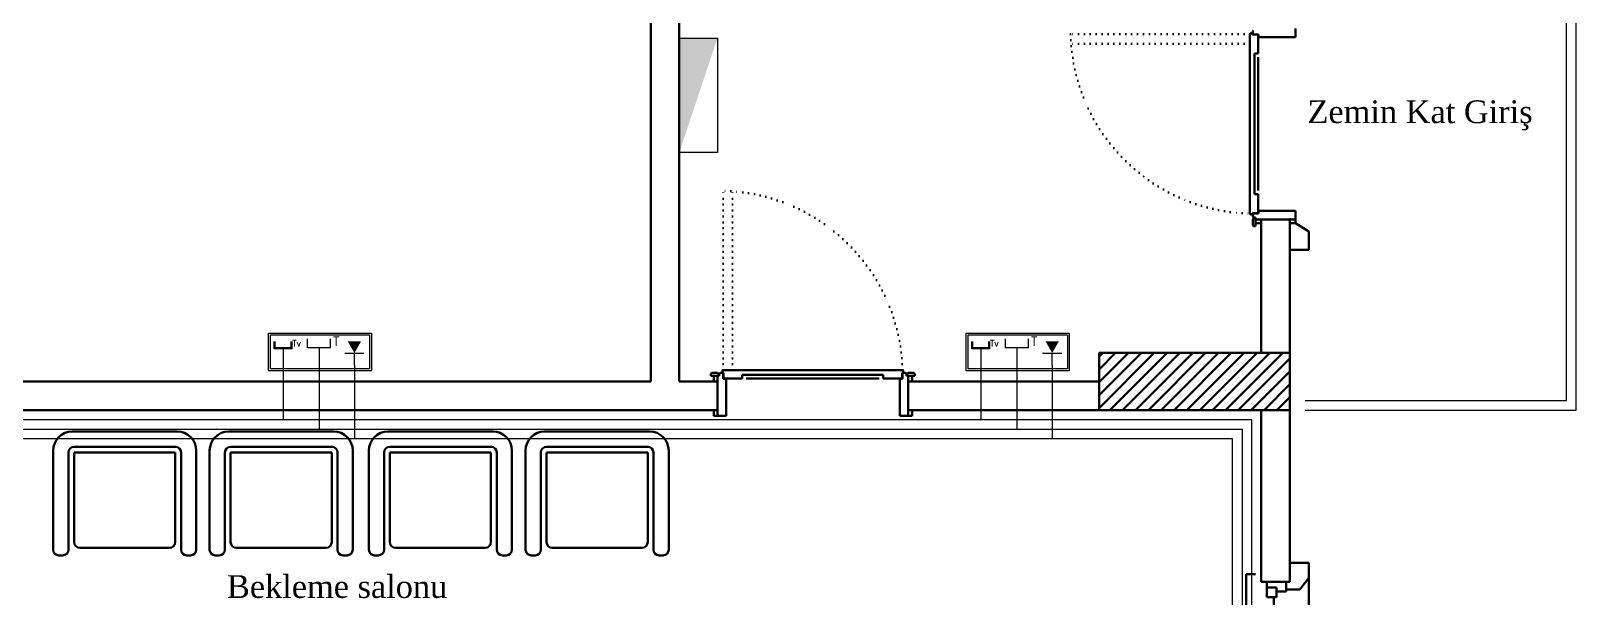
# Model space of a CAD drawing. Header units: millimetres. Extents: x 2046 to 14753, y 2361 to 29276.
# Drawn here: x 7381 to 8191, y 19023 to 19320 of the extents above; entities that cross this region are included whole.
import ezdxf

# ---------------------------------------------------------------- set-up
doc = ezdxf.new("R2010")
doc.units = ezdxf.units.MM
doc.linetypes.add('ACAD_ISO07W100', pattern=[3, 0, -3])
doc.layers.add('A.O. DUVAR', color=7, linetype='Continuous', lineweight=50)
doc.layers.add('priz', color=12, linetype='Continuous', lineweight=25)
for name, color, linetype in [('aydınlatma', 3, 'Continuous'), ('BLK-DATA', 2, 'Continuous'), ('telefon', 6, 'Continuous'), ('tv', 4, 'Continuous')]:
    doc.layers.add(name, color=color, linetype=linetype)
doc.styles.add('A.O. MALZEME', font='times.ttf', dxfattribs={"height": 10})
doc.styles.add('ROMANS', font='romanstw.shx', dxfattribs={"width": 0.7})

# ---------------------------------------------------------------- blocks, each defined once
blk = doc.blocks.new('*U9')
at = {"layer": 'aydınlatma'}
for p, q in [((-30, 0), (-30, 19.992)), ((-30, 19.992), (30, 19.992)), ((30, 19.992), (30, 0)), ((-30, 0), (30, 0))]:
    blk.add_line(p, q, dxfattribs=at)
at = {"layer": 'aydınlatma', "color": 3}
blk.add_solid([(30, 0), (-30, 19.992), (-30, 0)], dxfattribs=at)
blk = doc.blocks.new('*U101')
at = {"layer": 'tv'}
for p, q in [((-7.8, 14.1), (-7.8, 20.6)), ((7.8, 14.1), (-7.8, 14.1)), ((7.8, 14.1), (-7.8, 14.1)), ((-7, 15), (-7, 20.6)), ((7, 15), (-7, 15)), ((0, 14.1), (0, 3.6)), ((7, 15), (7, 20.6)), ((7.8, 14.1), (7.8, 20.6))]:
    blk.add_line(p, q, dxfattribs=at)
blk.add_lwpolyline([(0, 3.6), (0, 0)], dxfattribs=at)
at = {"layer": 'tv', "color": 142, "style": 'ROMANS'}
blk.add_text('Tv', height=5.6, dxfattribs=at).set_placement((7.9, 16.2))
blk = doc.blocks.new('telefon')
at = {"layer": 'telefon'}
for p, q in [((-10, 15), (-10, 23)), ((10, 15), (-10, 15)), ((0, 15), (0, 0)), ((10, 15), (10, 23))]:
    blk.add_line(p, q, dxfattribs=at)
at = {"layer": 'telefon', "color": 142, "style": 'ROMANS'}
blk.add_text('T', height=8, dxfattribs=at).set_placement((12.3, 16.8))
blk = doc.blocks.new('DATA')
at = {"layer": 'BLK-DATA'}
for p, q in [((-10, 12.7), (10, 12.7)), ((0, 0), (0, 12.7))]:
    blk.add_line(p, q, dxfattribs=at)
blk.add_solid([(-7.1, 25.1), (7.1, 25.1), (0, 12.7)], dxfattribs=at)

msp = doc.modelspace()

# ---------------------------------------------------------------- linework, layer by layer
at = {"layer": 'A.O. DUVAR', "lineweight": 25, "ltscale": 4}
for p, q in [((8186.152, 19125.858), (8186.152, 19905.858)), ((8191.152, 19120.858), (8191.152, 19635.858)), ((8049.152, 19125.858), (8186.152, 19125.858)), ((8049.152, 19120.858), (8191.152, 19120.858))]:
    msp.add_line(p, q, dxfattribs=at)
at = {"layer": 'A.O. DUVAR'}
for p, q in [((7706.152, 19135.858), (7706.152, 19620.858)), ((7721.152, 19620.858), (7721.152, 19135.858)), ((8020.225, 19317.911), (8021.091, 19318.411)), ((8020.225, 19223.858), (8020.225, 19317.911)), ((8021.091, 19318.411), (8021.591, 19318.411)), ((8021.591, 19318.411), (8021.591, 19317.786)), ((8024.591, 19317.786), (8021.591, 19317.786)), ((8021.652, 19319.411), (8022.152, 19319.911)), ((8021.652, 19317.858), (8021.652, 19319.411)), ((8024.652, 19317.858), (8021.652, 19317.858)), ((8024.591, 19317.786), (8024.591, 19314.858)), ((8024.591, 19314.858), (8024.591, 19307.858)), ((8024.652, 19316.358), (8024.652, 19317.858)), ((8044.152, 19316.358), (8024.652, 19316.358)), ((8044.152, 19320.858), (8044.152, 19316.358)), ((8022.591, 19307.858), (8022.591, 19234.043)), ((8024.586, 19307.858), (8022.591, 19307.858)), ((8024.591, 19305.858), (8024.591, 19236.043)), ((8024.591, 19234.043), (8022.591, 19234.043)), ((8024.591, 19234.043), (8024.591, 19224.043)), ((8021.091, 19223.358), (8020.225, 19223.858)), ((8021.591, 19223.358), (8021.091, 19223.358)), ((8021.591, 19223.358), (8021.591, 19224.043)), ((8021.591, 19224.043), (8024.591, 19224.043)), ((8024.652, 19223.858), (8021.652, 19223.858)), ((8021.652, 19223.858), (8021.652, 19222.381)), ((8021.652, 19222.381), (8022.152, 19221.881)), ((8021.652, 19220.881), (8022.152, 19221.381)), ((8021.652, 19217.881), (8021.652, 19220.881)), ((8022.152, 19217.381), (8021.652, 19217.881)), ((8022.152, 19221.881), (8023.152, 19221.881)), ((8022.152, 19221.381), (8023.102, 19221.381)), ((8023.102, 19221.381), (8023.102, 19217.381)), ((8023.152, 19221.881), (8023.152, 19220.858)), ((8023.152, 19220.858), (8026.152, 19220.858)), ((8023.152, 19220.858), (8023.152, 19218.858)), ((8023.152, 19218.858), (8026.152, 19218.858)), ((8044.152, 19225.358), (8024.652, 19225.358)), ((8024.652, 19225.358), (8024.652, 19223.858)), ((8026.152, 19220.858), (8041.152, 19220.858)), ((8026.152, 19218.858), (8026.152, 19220.858)), ((8026.152, 19150.858), (8026.152, 19220.858)), ((8026.152, 19220.858), (8041.152, 19220.858)), ((8041.152, 19218.858), (8041.152, 19220.858)), ((8041.152, 19220.858), (8044.152, 19220.858)), ((8041.152, 19220.858), (8041.152, 19150.858)), ((8044.152, 19218.858), (8041.152, 19218.858)), ((8044.152, 19220.858), (8044.152, 19225.358)), ((8044.152, 19220.858), (8044.152, 19218.858)), ((8023.102, 19217.381), (8022.152, 19217.381)), ((7941.152, 19150.858), (8041.152, 19150.858)), ((7941.152, 19120.858), (7941.152, 19150.858)), ((8041.152, 19150.858), (8026.152, 19150.858)), ((8041.152, 19150.858), (8041.152, 19120.858)), ((7737.675, 19139.858), (7738.175, 19140.358)), ((7737.675, 19138.908), (7737.675, 19139.858)), ((7741.675, 19138.908), (7737.675, 19138.908)), ((7738.175, 19140.358), (7741.175, 19140.358)), ((7741.152, 19138.858), (7739.152, 19138.858)), ((7739.152, 19138.858), (7739.152, 19135.858)), ((7742.1, 19138.858), (7741.152, 19138.858)), ((7741.152, 19138.858), (7741.152, 19135.858)), ((7741.175, 19140.358), (7741.675, 19139.858)), ((7741.675, 19139.858), (7741.675, 19138.908)), ((7742.6, 19140.358), (7742.1, 19139.858)), ((7742.1, 19139.858), (7742.1, 19138.858)), ((7744.152, 19140.358), (7742.6, 19140.358)), ((7744.1, 19141.786), (7743.6, 19140.92)), ((7743.6, 19140.92), (7743.6, 19140.42)), ((7743.6, 19140.42), (7744.225, 19140.42)), ((7838.153, 19141.786), (7744.1, 19141.786)), ((7744.152, 19137.358), (7744.152, 19140.358)), ((7745.652, 19137.358), (7744.152, 19137.358)), ((7744.225, 19137.42), (7744.225, 19140.42)), ((7744.225, 19137.42), (7747.153, 19137.42)), ((7745.652, 19117.858), (7745.652, 19137.358)), ((7747.153, 19137.42), (7754.152, 19137.42)), ((7754.152, 19139.42), (7827.968, 19139.42)), ((7754.152, 19137.424), (7754.152, 19139.42)), ((7756.152, 19137.42), (7825.968, 19137.42)), ((7827.968, 19137.42), (7827.968, 19139.42)), ((7827.968, 19137.42), (7837.968, 19137.42)), ((7836.652, 19117.858), (7836.652, 19137.358)), ((7836.652, 19137.358), (7838.152, 19137.358)), ((7838.653, 19140.42), (7837.968, 19140.419)), ((7837.968, 19140.419), (7837.968, 19137.42)), ((7838.152, 19137.358), (7838.152, 19140.358)), ((7838.152, 19140.358), (7839.63, 19140.358)), ((7838.653, 19140.92), (7838.153, 19141.786)), ((7838.653, 19140.42), (7838.653, 19140.92)), ((7839.63, 19140.358), (7840.13, 19139.858)), ((7840.13, 19139.858), (7840.13, 19138.858)), ((7840.13, 19138.858), (7841.152, 19138.858)), ((7841.13, 19140.358), (7840.63, 19139.858)), ((7840.63, 19139.858), (7840.63, 19138.908)), ((7840.63, 19138.908), (7844.63, 19138.908)), ((7844.13, 19140.358), (7841.13, 19140.358)), ((7841.152, 19138.858), (7841.152, 19135.858)), ((7841.152, 19138.858), (7843.152, 19138.858)), ((7843.152, 19138.858), (7843.152, 19135.858)), ((7844.63, 19139.858), (7844.13, 19140.358)), ((7844.63, 19138.908), (7844.63, 19139.858)), ((7366.152, 19135.86), (7706.152, 19135.858)), ((7721.152, 19135.858), (7741.152, 19135.858)), ((7739.152, 19135.858), (7741.152, 19135.858)), ((7741.152, 19135.858), (7741.152, 19120.858)), ((7741.152, 19135.858), (7741.152, 19120.858)), ((7841.152, 19135.858), (7841.152, 19120.858)), ((7843.152, 19135.858), (7841.152, 19135.858)), ((7841.152, 19135.858), (7941.152, 19135.858)), ((7841.152, 19120.858), (7841.152, 19135.858)), ((7941.152, 19135.858), (7941.152, 19120.858)), ((7741.152, 19120.858), (7366.152, 19120.86)), ((7739.152, 19117.858), (7739.152, 19120.858)), ((7739.152, 19120.858), (7741.152, 19120.858)), ((7741.152, 19120.858), (7741.152, 19117.858)), ((7843.152, 19120.858), (7841.152, 19120.858)), ((7841.152, 19120.858), (7841.152, 19117.858)), ((7941.152, 19120.858), (7841.152, 19120.858)), ((7843.152, 19117.858), (7843.152, 19120.858)), ((8041.152, 19120.858), (7941.152, 19120.858)), ((8026.152, 19030.858), (8026.152, 19120.858)), ((8026.152, 19120.858), (8041.152, 19120.858)), ((8041.152, 19120.858), (8041.152, 19030.858)), ((7741.152, 19117.858), (7739.152, 19117.858)), ((7741.152, 19117.858), (7745.652, 19117.858)), ((7841.152, 19117.858), (7836.652, 19117.858)), ((7841.152, 19117.858), (7843.152, 19117.858)), ((8018.152, 18866.858), (8018.152, 19034.858)), ((8018.152, 19034.858), (8023.152, 19034.858)), ((8018.152, 18866.858), (8018.152, 19034.858)), ((8018.152, 19034.858), (8023.152, 19034.858)), ((8051.152, 18870.843), (8051.152, 19032.873)), ((8051.152, 18870.843), (8051.152, 19032.873)), ((8041.152, 19030.858), (8026.152, 19030.858)), ((8039.152, 19030.858), (8029.152, 19030.858)), ((8029.152, 19030.858), (8029.152, 19027.858)), ((8039.152, 19030.858), (8029.152, 19030.858)), ((8029.152, 19030.858), (8029.152, 19027.858)), ((8029.152, 19027.858), (8034.152, 19027.858)), ((8029.152, 19027.858), (8029.152, 19022.858)), ((8034.152, 19027.858), (8029.152, 19027.858)), ((8029.152, 19027.858), (8034.152, 19027.858)), ((8029.152, 19027.858), (8029.152, 19022.858)), ((8034.152, 19027.858), (8029.152, 19027.858)), ((8034.152, 19027.858), (8034.152, 19025.858)), ((8034.152, 19022.858), (8034.152, 19027.858)), ((8034.152, 19027.858), (8034.152, 19025.858)), ((8034.152, 19022.858), (8034.152, 19027.858)), ((8034.152, 19025.858), (8039.152, 19025.858)), ((8034.152, 19025.858), (8039.152, 19025.858)), ((8039.152, 19025.858), (8039.152, 19030.858)), ((8039.152, 19025.858), (8039.152, 19030.858)), ((8029.152, 19022.858), (8034.152, 19022.858)), ((8029.152, 19022.858), (8034.152, 19022.858)), ((8032.652, 19022.858), (8032.652, 18955.858)), ((8032.652, 19022.858), (8032.652, 18955.858))]:
    msp.add_line(p, q, dxfattribs=at)
at = {"layer": 'A.O. DUVAR', "linetype": 'ACAD_ISO07W100'}
for p, q in [((8020.225, 19317.911), (7926.225, 19317.911)), ((8020.225, 19312.911), (7926.225, 19312.911)), ((7744.1, 19141.786), (7744.1, 19235.786)), ((7749.1, 19141.786), (7749.1, 19235.786))]:
    msp.add_line(p, q, dxfattribs=at)
at = {"layer": 'A.O. DUVAR', "ltscale": 100}
for p, q in [((8041.152, 19218.858), (8044.152, 19218.941)), ((8041.152, 19218.858), (8044.152, 19218.941)), ((8041.152, 19214.858), (8041.152, 19218.858)), ((8041.152, 19214.858), (8041.152, 19218.858)), ((8044.152, 19218.941), (8051.152, 19214.419)), ((8044.152, 19218.941), (8051.152, 19214.419)), ((8041.152, 19204.858), (8041.152, 19214.858)), ((8041.152, 19214.858), (8041.152, 19214.858)), ((8041.152, 19204.858), (8041.152, 19214.858)), ((8041.152, 19214.858), (8041.152, 19214.858)), ((8051.152, 19214.419), (8051.152, 19204.858)), ((8051.152, 19214.419), (8051.152, 19204.858)), ((8051.152, 19204.858), (8041.152, 19204.858)), ((8051.152, 19204.858), (8041.152, 19204.858)), ((8051.152, 19040.858), (8041.152, 19040.858)), ((8041.152, 19040.858), (8041.152, 19030.858)), ((8051.152, 19040.858), (8041.152, 19040.858)), ((8041.152, 19040.858), (8041.152, 19030.858)), ((8051.152, 19032.873), (8051.152, 19040.858)), ((8051.152, 19032.873), (8051.152, 19040.858)), ((8046.354, 19026.858), (8051.152, 19032.873)), ((8046.354, 19026.858), (8051.152, 19032.873)), ((8041.152, 19030.858), (8039.152, 19030.858)), ((8039.152, 19030.858), (8039.152, 19026.858)), ((8041.152, 19030.858), (8039.152, 19030.858)), ((8039.152, 19030.858), (8039.152, 19026.858)), ((8039.152, 19026.858), (8046.354, 19026.858)), ((8039.152, 19026.858), (8046.354, 19026.858))]:
    msp.add_line(p, q, dxfattribs=at)
at = {"layer": 'A.O. DUVAR', "linetype": 'Continuous', "ltscale": 10}
for p, q in [((7941.152, 19148.919), (7943.091, 19150.858)), ((7941.152, 19142.184), (7949.826, 19150.858)), ((7941.152, 19135.449), (7956.562, 19150.858)), ((7941.152, 19128.714), (7963.297, 19150.858)), ((7941.152, 19121.979), (7970.032, 19150.858)), ((7943.552, 19147.951), (7943.552, 19147.951)), ((7946.767, 19120.858), (7976.767, 19150.858)), ((7946.919, 19144.584), (7946.919, 19144.584)), ((7950.287, 19147.951), (7950.287, 19147.951)), ((7953.502, 19120.858), (7983.502, 19150.858)), ((7953.654, 19144.584), (7953.654, 19144.584)), ((7957.022, 19147.951), (7957.022, 19147.951)), ((7960.238, 19120.858), (7990.238, 19150.858)), ((7960.39, 19144.584), (7960.39, 19144.584)), ((7963.757, 19147.951), (7963.757, 19147.951)), ((7966.973, 19120.858), (7996.973, 19150.858)), ((7967.125, 19144.584), (7967.125, 19144.584)), ((7970.492, 19147.951), (7970.492, 19147.951)), ((7973.708, 19120.858), (8003.708, 19150.858)), ((7973.86, 19144.584), (7973.86, 19144.584)), ((7977.228, 19147.951), (7977.228, 19147.951)), ((7980.443, 19120.858), (8010.443, 19150.858)), ((7980.595, 19144.584), (7980.595, 19144.584)), ((7983.963, 19147.951), (7983.963, 19147.951)), ((7987.178, 19120.858), (8017.178, 19150.858)), ((7987.33, 19144.584), (7987.33, 19144.584)), ((7990.698, 19147.951), (7990.698, 19147.951)), ((7993.914, 19120.858), (8023.914, 19150.858)), ((7994.066, 19144.584), (7994.066, 19144.584)), ((7997.433, 19147.951), (7997.433, 19147.951)), ((8000.649, 19120.858), (8030.649, 19150.858)), ((8000.801, 19144.584), (8000.801, 19144.584)), ((8004.168, 19147.951), (8004.168, 19147.951)), ((8007.384, 19120.858), (8037.384, 19150.858)), ((8007.536, 19144.584), (8007.536, 19144.584)), ((8010.903, 19147.951), (8010.903, 19147.951)), ((8014.119, 19120.858), (8041.152, 19147.892)), ((8014.271, 19144.584), (8014.271, 19144.584)), ((8017.639, 19147.951), (8017.639, 19147.951)), ((8021.006, 19144.584), (8021.006, 19144.584)), ((8024.374, 19147.951), (8024.374, 19147.951)), ((8027.741, 19144.584), (8027.741, 19144.584)), ((8031.109, 19147.951), (8031.109, 19147.951)), ((8034.477, 19144.584), (8034.477, 19144.584)), ((8037.844, 19147.951), (8037.844, 19147.951)), ((7943.552, 19141.216), (7943.552, 19141.216)), ((7946.919, 19137.848), (7946.919, 19137.848)), ((7950.287, 19141.216), (7950.287, 19141.216)), ((7953.654, 19137.848), (7953.654, 19137.848)), ((7957.022, 19141.216), (7957.022, 19141.216)), ((7960.39, 19137.848), (7960.39, 19137.848)), ((7963.757, 19141.216), (7963.757, 19141.216)), ((7967.125, 19137.848), (7967.125, 19137.848)), ((7970.492, 19141.216), (7970.492, 19141.216)), ((7973.86, 19137.848), (7973.86, 19137.848)), ((7977.228, 19141.216), (7977.228, 19141.216)), ((7980.595, 19137.848), (7980.595, 19137.848)), ((7983.963, 19141.216), (7983.963, 19141.216)), ((7987.33, 19137.848), (7987.33, 19137.848)), ((7990.698, 19141.216), (7990.698, 19141.216)), ((7994.066, 19137.848), (7994.066, 19137.848)), ((7997.433, 19141.216), (7997.433, 19141.216)), ((8000.801, 19137.848), (8000.801, 19137.848)), ((8004.168, 19141.216), (8004.168, 19141.216)), ((8007.536, 19137.848), (8007.536, 19137.848)), ((8010.903, 19141.216), (8010.903, 19141.216)), ((8014.271, 19137.848), (8014.271, 19137.848)), ((8017.639, 19141.216), (8017.639, 19141.216)), ((8020.854, 19120.858), (8041.152, 19141.156)), ((8021.006, 19137.848), (8021.006, 19137.848)), ((8024.374, 19141.216), (8024.374, 19141.216)), ((8027.741, 19137.848), (8027.741, 19137.848)), ((8031.109, 19141.216), (8031.109, 19141.216)), ((8034.477, 19137.848), (8034.477, 19137.848)), ((8037.844, 19141.216), (8037.844, 19141.216)), ((7943.552, 19134.481), (7943.552, 19134.481)), ((7946.919, 19131.113), (7946.919, 19131.113)), ((7950.287, 19134.481), (7950.287, 19134.481)), ((7953.654, 19131.113), (7953.654, 19131.113)), ((7957.022, 19134.481), (7957.022, 19134.481)), ((7960.39, 19131.113), (7960.39, 19131.113)), ((7963.757, 19134.481), (7963.757, 19134.481)), ((7967.125, 19131.113), (7967.125, 19131.113)), ((7970.492, 19134.481), (7970.492, 19134.481)), ((7973.86, 19131.113), (7973.86, 19131.113)), ((7977.228, 19134.481), (7977.228, 19134.481)), ((7980.595, 19131.113), (7980.595, 19131.113)), ((7983.963, 19134.481), (7983.963, 19134.481)), ((7987.33, 19131.113), (7987.33, 19131.113)), ((7990.698, 19134.481), (7990.698, 19134.481)), ((7994.066, 19131.113), (7994.066, 19131.113)), ((7997.433, 19134.481), (7997.433, 19134.481)), ((8000.801, 19131.113), (8000.801, 19131.113)), ((8004.168, 19134.481), (8004.168, 19134.481)), ((8007.536, 19131.113), (8007.536, 19131.113)), ((8010.903, 19134.481), (8010.903, 19134.481)), ((8014.271, 19131.113), (8014.271, 19131.113)), ((8017.639, 19134.481), (8017.639, 19134.481)), ((8021.006, 19131.113), (8021.006, 19131.113)), ((8024.374, 19134.481), (8024.374, 19134.481)), ((8027.589, 19120.858), (8041.152, 19134.421)), ((8027.741, 19131.113), (8027.741, 19131.113)), ((8031.109, 19134.481), (8031.109, 19134.481)), ((8034.477, 19131.113), (8034.477, 19131.113)), ((8037.844, 19134.481), (8037.844, 19134.481)), ((7943.552, 19127.746), (7943.552, 19127.746)), ((7943.552, 19121.01), (7943.552, 19121.01)), ((7946.919, 19124.378), (7946.919, 19124.378)), ((7950.287, 19127.746), (7950.287, 19127.746)), ((7950.287, 19121.01), (7950.287, 19121.01)), ((7953.654, 19124.378), (7953.654, 19124.378)), ((7957.022, 19127.746), (7957.022, 19127.746)), ((7957.022, 19121.01), (7957.022, 19121.01)), ((7960.39, 19124.378), (7960.39, 19124.378)), ((7963.757, 19127.746), (7963.757, 19127.746)), ((7963.757, 19121.01), (7963.757, 19121.01)), ((7967.125, 19124.378), (7967.125, 19124.378)), ((7970.492, 19127.746), (7970.492, 19127.746)), ((7970.492, 19121.01), (7970.492, 19121.01)), ((7973.86, 19124.378), (7973.86, 19124.378)), ((7977.228, 19127.746), (7977.228, 19127.746)), ((7977.228, 19121.01), (7977.228, 19121.01)), ((7980.595, 19124.378), (7980.595, 19124.378)), ((7983.963, 19127.746), (7983.963, 19127.746)), ((7983.963, 19121.01), (7983.963, 19121.01)), ((7987.33, 19124.378), (7987.33, 19124.378)), ((7990.698, 19127.746), (7990.698, 19127.746)), ((7990.698, 19121.01), (7990.698, 19121.01)), ((7994.066, 19124.378), (7994.066, 19124.378)), ((7997.433, 19127.746), (7997.433, 19127.746)), ((7997.433, 19121.01), (7997.433, 19121.01)), ((8000.801, 19124.378), (8000.801, 19124.378)), ((8004.168, 19127.746), (8004.168, 19127.746)), ((8004.168, 19121.01), (8004.168, 19121.01)), ((8007.536, 19124.378), (8007.536, 19124.378)), ((8010.903, 19127.746), (8010.903, 19127.746)), ((8010.903, 19121.01), (8010.903, 19121.01)), ((8014.271, 19124.378), (8014.271, 19124.378)), ((8017.639, 19127.746), (8017.639, 19127.746)), ((8017.639, 19121.01), (8017.639, 19121.01)), ((8021.006, 19124.378), (8021.006, 19124.378)), ((8024.374, 19127.746), (8024.374, 19127.746)), ((8024.374, 19121.01), (8024.374, 19121.01)), ((8027.741, 19124.378), (8027.741, 19124.378)), ((8031.109, 19127.746), (8031.109, 19127.746)), ((8031.109, 19121.01), (8031.109, 19121.01)), ((8034.325, 19120.858), (8041.152, 19127.686)), ((8034.477, 19124.378), (8034.477, 19124.378)), ((8037.844, 19127.746), (8037.844, 19127.746)), ((8037.844, 19121.01), (8037.844, 19121.01)), ((8041.06, 19120.858), (8041.152, 19120.951))]:
    msp.add_line(p, q, dxfattribs=at)
at = {"layer": 'A.O. DUVAR', "linetype": 'Continuous'}
for p, q in [((7402.998, 19109.697), (7455.498, 19109.697)), ((7455.498, 19109.697), (7457.998, 19109.697)), ((7484.999, 19109.697), (7537.499, 19109.697)), ((7537.499, 19109.697), (7539.999, 19109.697)), ((7568.45, 19109.697), (7620.95, 19109.697)), ((7620.95, 19109.697), (7623.45, 19109.697)), ((7650.575, 19109.697), (7703.075, 19109.697)), ((7703.075, 19109.697), (7705.575, 19109.697)), ((7392.998, 19047.697), (7392.998, 19099.697)), ((7400.998, 19098.697), (7400.998, 19047.697)), ((7457.498, 19101.697), (7403.998, 19101.697)), ((7403.998, 19051.697), (7403.998, 19098.697)), ((7403.998, 19098.697), (7456.998, 19098.697)), ((7456.998, 19101.697), (7457.498, 19101.697)), ((7456.998, 19098.697), (7456.998, 19051.697)), ((7459.998, 19047.697), (7459.998, 19098.697)), ((7467.998, 19099.697), (7467.998, 19047.697)), ((7474.999, 19047.697), (7474.999, 19099.697)), ((7482.999, 19098.697), (7482.999, 19047.697)), ((7539.499, 19101.697), (7485.999, 19101.697)), ((7485.999, 19051.697), (7485.999, 19098.697)), ((7485.999, 19098.697), (7538.999, 19098.697)), ((7538.999, 19101.697), (7539.499, 19101.697)), ((7538.999, 19098.697), (7538.999, 19051.697)), ((7541.999, 19047.697), (7541.999, 19098.697)), ((7549.999, 19099.697), (7549.999, 19047.697)), ((7558.45, 19047.697), (7558.45, 19099.697)), ((7566.45, 19098.697), (7566.45, 19047.697)), ((7622.95, 19101.697), (7569.45, 19101.697)), ((7569.45, 19051.697), (7569.45, 19098.697)), ((7569.45, 19098.697), (7622.45, 19098.697)), ((7622.45, 19101.697), (7622.95, 19101.697)), ((7622.45, 19098.697), (7622.45, 19051.697)), ((7625.45, 19047.697), (7625.45, 19098.697)), ((7633.45, 19099.697), (7633.45, 19047.697)), ((7640.575, 19047.697), (7640.575, 19099.697)), ((7648.575, 19098.697), (7648.575, 19047.697)), ((7705.075, 19101.697), (7651.575, 19101.697)), ((7651.575, 19051.697), (7651.575, 19098.697)), ((7651.575, 19098.697), (7704.575, 19098.697)), ((7704.575, 19101.697), (7705.075, 19101.697)), ((7704.575, 19098.697), (7704.575, 19051.697)), ((7707.575, 19047.697), (7707.575, 19098.697)), ((7715.575, 19099.697), (7715.575, 19047.697)), ((7453.998, 19048.697), (7406.998, 19048.697)), ((7535.999, 19048.697), (7488.999, 19048.697)), ((7619.45, 19048.697), (7572.45, 19048.697)), ((7701.575, 19048.697), (7654.575, 19048.697)), ((7397.998, 19044.697), (7395.998, 19044.697)), ((7464.998, 19044.697), (7462.998, 19044.697)), ((7479.999, 19044.697), (7477.999, 19044.697)), ((7546.999, 19044.697), (7544.999, 19044.697)), ((7563.45, 19044.697), (7561.45, 19044.697)), ((7630.45, 19044.697), (7628.45, 19044.697)), ((7645.575, 19044.697), (7643.575, 19044.697)), ((7712.575, 19044.697), (7710.575, 19044.697))]:
    msp.add_line(p, q, dxfattribs=at)
at = {"layer": 'A.O. DUVAR', "linetype": 'ACAD_ISO07W100'}
for centre, start, end in [((8022.457, 19320.141), 181.327957, 268.639954), ((7741.869, 19139.554), 1.360046, 88.672043)]:
    msp.add_arc(centre, 96.258, start, end, dxfattribs=at)
at = {"layer": 'A.O. DUVAR', "linetype": 'Continuous'}
for centre, radius, start, end in [((7402.998, 19099.697), 10, 90, 180), ((7457.998, 19099.697), 10, 0, 90), ((7484.999, 19099.697), 10, 90, 180), ((7539.999, 19099.697), 10, 0, 90), ((7568.45, 19099.697), 10, 90, 180), ((7623.45, 19099.697), 10, 0, 90), ((7650.575, 19099.697), 10, 90, 180), ((7705.575, 19099.697), 10, 0, 90), ((7403.998, 19098.697), 3, 90, 180), ((7456.998, 19098.697), 3, 0, 90), ((7485.999, 19098.697), 3, 90, 180), ((7538.999, 19098.697), 3, 0, 90), ((7569.45, 19098.697), 3, 90, 180), ((7622.45, 19098.697), 3, 0, 90), ((7651.575, 19098.697), 3, 90, 180), ((7704.575, 19098.697), 3, 0, 90), ((7395.998, 19047.697), 3, 180, 270), ((7397.998, 19047.697), 3, 270, 0), ((7406.998, 19051.697), 3, 180, 270), ((7453.998, 19051.697), 3, 270, 0), ((7462.998, 19047.697), 3, 180, 270), ((7464.998, 19047.697), 3, 270, 0), ((7477.999, 19047.697), 3, 180, 270), ((7479.999, 19047.697), 3, 270, 0), ((7488.999, 19051.697), 3, 180, 270), ((7535.999, 19051.697), 3, 270, 0), ((7544.999, 19047.697), 3, 180, 270), ((7546.999, 19047.697), 3, 270, 0), ((7561.45, 19047.697), 3, 180, 270), ((7563.45, 19047.697), 3, 270, 0), ((7572.45, 19051.697), 3, 180, 270), ((7619.45, 19051.697), 3, 270, 0), ((7628.45, 19047.697), 3, 180, 270), ((7630.45, 19047.697), 3, 270, 0), ((7643.575, 19047.697), 3, 180, 270), ((7645.575, 19047.697), 3, 270, 0), ((7654.575, 19051.697), 3, 180, 270), ((7701.575, 19051.697), 3, 270, 0), ((7710.575, 19047.697), 3, 180, 270), ((7712.575, 19047.697), 3, 270, 0)]:
    msp.add_arc(centre, radius, start, end, dxfattribs=at)
at = {"layer": 'A.O. DUVAR'}
for p in [(8041.152, 19220.858), (7841.152, 19120.858)]:
    msp.add_point(p, dxfattribs=at)
at = {"layer": 'BLK-DATA'}
for points in [[(7550.866, 19144.461), (7550.866, 19105.858)], [(7916.573, 19144.461), (7916.573, 19105.858)], [(7711.151, 18742.858), (7721.151, 18742.858), (7721.151, 18790.858), (7836.151, 18790.858), (7836.151, 18795.858), (7896.151, 18795.858), (7896.151, 18790.858), (7996.151, 18790.858), (7996.151, 18845.858), (8011.151, 18845.858), (8011.151, 19105.858), (7266.151, 19105.858), (7266.151, 18010.858), (7386.151, 18010.858), (7386.151, 18124.98)]]:
    msp.add_lwpolyline(points, dxfattribs=at)
at = {"layer": 'priz'}
for points in [[(7505.809, 19144.461), (7505.809, 19158.259), (7505.809, 19161.259), (7541.849, 19161.259), (7559.849, 19161.259), (7559.849, 19141.461), (7544.849, 19141.461), (7505.809, 19141.461)], [(7871.516, 19144.461), (7871.516, 19158.259), (7871.516, 19161.259), (7907.556, 19161.259), (7925.556, 19161.259), (7925.556, 19144.461), (7925.556, 19141.461), (7871.516, 19141.461)]]:
    msp.add_lwpolyline(points, close=True, dxfattribs=at)
for points in [[(7506.809, 19144.461), (7506.809, 19144.461), (7506.809, 19144.461), (7506.809, 19158.259), (7506.809, 19160.259), (7541.849, 19160.259), (7558.849, 19160.259), (7558.849, 19144.461), (7558.849, 19142.461), (7506.809, 19142.461), (7506.809, 19144.461)], [(7872.516, 19144.461), (7872.516, 19144.461), (7872.516, 19144.461), (7872.516, 19158.259), (7872.516, 19160.259), (7907.556, 19160.259), (7924.556, 19160.259), (7924.556, 19144.461), (7924.556, 19142.461), (7872.516, 19142.461), (7872.516, 19144.461)]]:
    msp.add_lwpolyline(points, dxfattribs=at)
at = {"layer": 'telefon'}
for points in [[(7532.363, 19144.461), (7532.363, 19110.858)], [(7898.07, 19144.461), (7898.07, 19110.858)], [(7391.152, 18141.339), (7391.152, 18005.858), (7261.152, 18005.858), (7261.152, 19110.858), (8016.152, 19110.858), (8016.152, 18840.858), (8001.152, 18840.858), (8001.152, 18785.858), (7891.152, 18785.858), (7891.152, 18790.858), (7881.152, 18790.858), (7841.151, 18790.858), (7841.151, 18785.858), (7716.151, 18785.858), (7716.151, 18762.858), (7716.151, 18752.858), (7711.151, 18752.858)]]:
    msp.add_lwpolyline(points, dxfattribs=at)
at = {"layer": 'tv'}
for points in [[(7513.511, 19144.461), (7513.511, 19115.858)], [(7879.218, 19144.461), (7879.218, 19115.858)], [(7711.151, 18762.858), (7711.151, 18780.858), (7846.151, 18780.858), (7846.151, 18785.858), (7881.152, 18785.858), (7886.152, 18785.858), (7886.152, 18780.858), (8006.152, 18780.858), (8006.152, 18835.858), (8021.152, 18835.858), (8021.152, 19115.858), (7256.152, 19115.858), (7256.152, 18000.858), (7396.152, 18000.858), (7396.152, 18160.191)]]:
    msp.add_lwpolyline(points, dxfattribs=at)

# ---------------------------------------------------------------- block references
at = {"layer": 'aydınlatma', "rotation": 270}
msp.add_blockref('*U9', (7721.152, 19285.858), dxfattribs=at)
at = {"layer": 'BLK-DATA', "xscale": 0.5, "yscale": 0.5, "zscale": 0.5}
for p in [(7550.866, 19144.461), (7916.573, 19144.461)]:
    msp.add_blockref('DATA', p, dxfattribs=at)
at = {"layer": 'telefon', "xscale": 0.6, "yscale": 0.6, "zscale": 0.6}
for p in [(7513.511, 19144.461), (7879.218, 19144.461)]:
    msp.add_blockref('*U101', p, dxfattribs=at)
at = {"layer": 'tv', "xscale": 0.6, "yscale": 0.6, "zscale": 0.6}
for p in [(7532.363, 19144.461), (7898.07, 19144.461)]:
    msp.add_blockref('telefon', p, dxfattribs=at)

# ---------------------------------------------------------------- texts
at = {"layer": 'A.O. DUVAR', "style": 'A.O. MALZEME'}
for s, p in [('Zemin Kat Giriş ', (8050.357, 19271.328, 3.5)), ('Bekleme salonu', (7484.054, 19022.431, 5.959))]:
    msp.add_text(s, height=11.91743, dxfattribs=at).set_placement(p)

doc.saveas('drawing.dxf')
